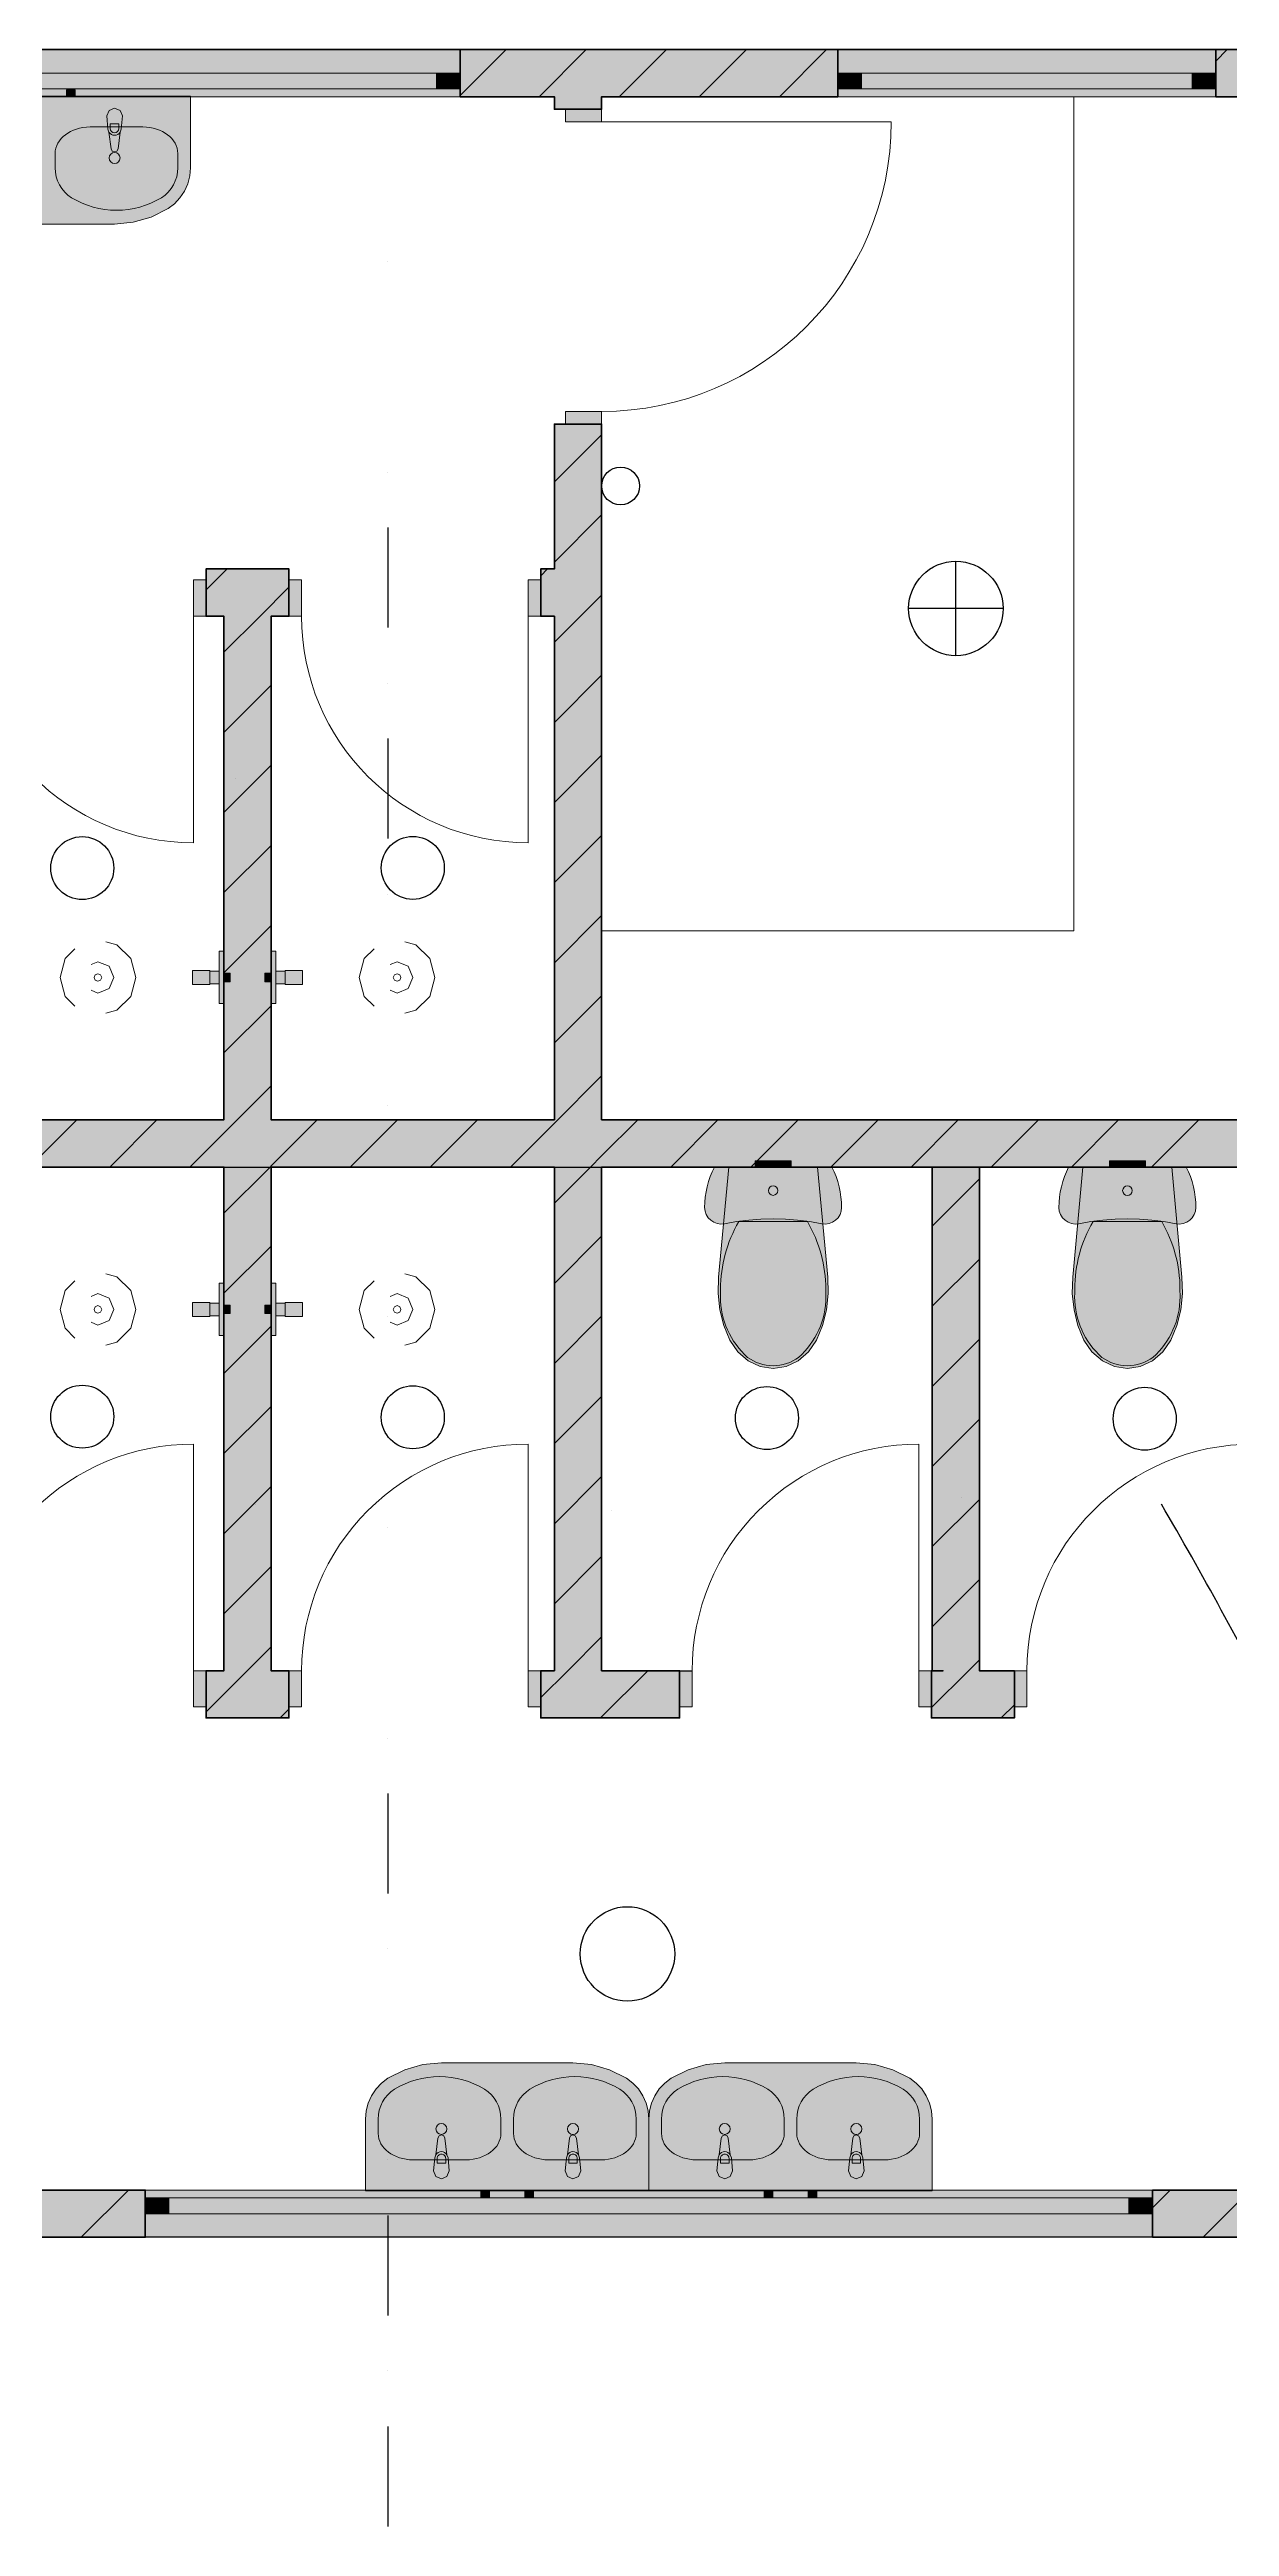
# Model space of a CAD drawing. Header units: millimetres. Extents: x 3755 to 16267, y 2747 to 10613.
# Drawn here: x 8299 to 12046, y 2747 to 10613 of the extents above; entities that cross this region are included whole.
import ezdxf

# ---------------------------------------------------------------- set-up
doc = ezdxf.new("R2010")
doc.units = ezdxf.units.MM
doc.header["$MEASUREMENT"] = 0
for name, color, linetype in [('ACCURACY', 200, 'Continuous'), ('LIGHTS', 1, 'Continuous'), ('PDF_Marker - Section', 7, 'Continuous'), ('PDF_Structural - Bearing', 7, 'Continuous')]:
    doc.layers.add(name, color=color, linetype=linetype)
doc.layers.add('PDF_Geometry', color=7, linetype='Continuous', true_color=0xff6600)
doc.layers.add('PDF_Interior$-$Furniture$', color=252, linetype='Continuous', true_color=0x696969)
doc.styles.get("Standard").update_dxf_attribs({"font": 'arial.ttf'})

msp = doc.modelspace()

# ---------------------------------------------------------------- hatches: boundary and pattern name
at = {"layer": 'PDF_Interior$-$Furniture$', "true_color": 0xffffff, "transparency": 33554559}
for points in [[(7847.1, 10237.4), (7849.3, 10211.7), (7855.7, 10186.7), (7866.2, 10163.2), (7880.4, 10141.8), (7898, 10123.1), (7918.4, 10107.7), (7971.6, 10080.7), (8028.9, 10064.2), (8088.2, 10058.6), (8505.9, 10058.6), (8565.1, 10064.2), (8622.4, 10080.7), (8675.6, 10107.7), (8696, 10123.1), (8713.6, 10141.8), (8727.8, 10163.2), (8738.3, 10186.7), (8744.7, 10211.7), (8746.9, 10237.4), (8746.8, 10464.9), (7847.1, 10464.9)], [(8480.9, 10402), (8484.9, 10360), (8488.1, 10350.5), (8494.8, 10297.6), (8498.4, 10290.6), (8505.9, 10287.8), (8513.3, 10290.6), (8517, 10297.6), (8523.6, 10350.5), (8526.8, 10360), (8530.8, 10402), (8523.5, 10419.6), (8505.9, 10427), (8488.2, 10419.6)], [(8853, 7583.2), (8853, 7749.2), (8838, 7749.2), (8838, 7686.2), (8808, 7686.2), (8808, 7688.2), (8753, 7688.2), (8753, 7644.2), (8808, 7644.2), (8808, 7646.2), (8838, 7646.2), (8838, 7583.2)], [(9003, 7583.2), (9017.9, 7583.2), (9017.9, 7646.2), (9047.9, 7646.2), (9047.9, 7644.2), (9102.9, 7644.2), (9102.9, 7688.2), (9047.9, 7688.2), (9047.9, 7686.2), (9017.9, 7686.2), (9017.9, 7749.2), (9003, 7749.2)], [(10410.5, 7064.1), (10403.4, 7049.1), (10397.2, 7033.6), (10391.9, 7017.8), (10387.5, 7001.7), (10384.1, 6985.4), (10381.7, 6968.9), (10380.2, 6952.3), (10379.7, 6935.7), (10381, 6924.2), (10384.8, 6913.2), (10390.9, 6903.3), (10399, 6895), (10408.8, 6888.7), (10419.7, 6884.7), (10431.2, 6883.2), (10442.7, 6884.2), (10481, 6891), (10519.6, 6895.9), (10558.4, 6898.8), (10597.2, 6899.8), (10636.1, 6898.8), (10674.8, 6895.9), (10713.3, 6891), (10751.6, 6884.2), (10763.2, 6883.2), (10774.7, 6884.7), (10785.6, 6888.7), (10795.3, 6895), (10803.5, 6903.3), (10809.6, 6913.2), (10813.3, 6924.2), (10814.6, 6935.7), (10814.1, 6952.3), (10812.7, 6968.9), (10810.2, 6985.4), (10806.8, 7001.7), (10802.5, 7017.8), (10797.2, 7033.6), (10791, 7049.1), (10783.9, 7064.1)], [(10427.8, 6610.9), (10440.2, 6561.1), (10459.2, 6514.2), (10484.8, 6477), (10517.9, 6448.5), (10556.2, 6430.6), (10597.2, 6424.3), (10638.3, 6430.6), (10676.5, 6448.5), (10709.5, 6477), (10735.1, 6514.2), (10754.1, 6561.1), (10766.6, 6610.9), (10772, 6662.2), (10770.5, 6713.9), (10738.1, 7064.1), (10456.3, 7064.1), (10423.9, 6713.9), (10422.3, 6662.2)], [(11535.5, 7064.1), (11528.4, 7049.1), (11522.2, 7033.6), (11516.9, 7017.8), (11512.5, 7001.7), (11509.2, 6985.4), (11506.7, 6968.9), (11505.2, 6952.3), (11504.8, 6935.7), (11506, 6924.2), (11509.8, 6913.2), (11515.9, 6903.3), (11524.1, 6895), (11533.8, 6888.7), (11544.7, 6884.7), (11556.1, 6883.2), (11567.7, 6884.2), (11605.9, 6891), (11644.5, 6895.9), (11683.3, 6898.8), (11722.2, 6899.8), (11761, 6898.8), (11799.8, 6895.9), (11838.3, 6891), (11876.6, 6884.2), (11888.1, 6883.2), (11899.6, 6884.7), (11910.5, 6888.7), (11920.3, 6895), (11928.4, 6903.3), (11934.5, 6913.2), (11938.3, 6924.2), (11939.6, 6935.7), (11939.1, 6952.3), (11937.6, 6968.9), (11935.2, 6985.4), (11931.8, 7001.7), (11927.4, 7017.8), (11922.1, 7033.6), (11915.9, 7049.1), (11908.8, 7064.1)], [(11552.7, 6610.9), (11565.1, 6561.1), (11584.2, 6514.2), (11609.8, 6477), (11642.8, 6448.5), (11681.1, 6430.6), (11722.2, 6424.3), (11763.2, 6430.6), (11801.5, 6448.5), (11834.6, 6477), (11860.1, 6514.2), (11879.1, 6561.1), (11891.5, 6610.9), (11897, 6662.2), (11895.4, 6713.9), (11863, 7064.1), (11581.2, 7064.1), (11548.8, 6713.9), (11547.2, 6662.2)], [(8853, 6695), (8838, 6695), (8838, 6632), (8808, 6632), (8808, 6634), (8753, 6634), (8753, 6590), (8808, 6590), (8808, 6592), (8838, 6592), (8838, 6529), (8853, 6529)], [(9003, 6695), (9003, 6529), (9017.9, 6529), (9017.9, 6592), (9047.9, 6592), (9047.9, 6590), (9102.9, 6590), (9102.9, 6634), (9047.9, 6634), (9047.9, 6632), (9017.9, 6632), (9017.9, 6695)], [(9302.9, 4040.8), (9302.9, 3813.3), (10202.5, 3813.3), (10202.5, 4040.8), (10200.4, 4066.5), (10194, 4091.5), (10183.5, 4115), (10169.3, 4136.4), (10151.7, 4155.1), (10131.3, 4170.6), (10078, 4197.5), (10020.9, 4214.1), (9961.6, 4219.6), (9543.8, 4219.6), (9484.6, 4214.1), (9427.3, 4197.5), (9374.1, 4170.6), (9353.7, 4155.1), (9336.1, 4136.4), (9321.9, 4115), (9311.4, 4091.5), (9305, 4066.5)], [(10202.5, 4040.8), (10202.5, 3813.3), (11102.2, 3813.3), (11102.2, 4040.8), (11100.1, 4066.5), (11093.7, 4091.5), (11083.2, 4115), (11069, 4136.4), (11051.4, 4155.1), (11031, 4170.6), (10977.7, 4197.5), (10920.6, 4214.1), (10861.3, 4219.6), (10443.5, 4219.6), (10384.2, 4214.1), (10327.1, 4197.5), (10273.8, 4170.6), (10253.4, 4155.1), (10235.8, 4136.4), (10221.6, 4115), (10211.1, 4091.5), (10204.7, 4066.5)], [(9518.8, 3876.3), (9526.1, 3858.6), (9543.8, 3851.3), (9561.5, 3858.6), (9568.8, 3876.3), (9564.8, 3918.2), (9561.5, 3927.7), (9554.9, 3980.6), (9551.2, 3987.6), (9543.8, 3990.4), (9536.4, 3987.6), (9532.7, 3980.6), (9526.1, 3927.7), (9522.8, 3918.2)], [(9936.6, 3876.3), (9943.9, 3858.6), (9961.6, 3851.3), (9979.2, 3858.6), (9986.6, 3876.3), (9982.6, 3918.2), (9979.3, 3927.7), (9972.7, 3980.6), (9969, 3987.6), (9961.6, 3990.4), (9954.2, 3987.6), (9950.5, 3980.6), (9943.8, 3927.7), (9940.6, 3918.2)], [(10418.5, 3876.3), (10425.8, 3858.6), (10443.5, 3851.3), (10461.2, 3858.6), (10468.5, 3876.3), (10464.5, 3918.2), (10461.2, 3927.7), (10454.6, 3980.6), (10450.9, 3987.6), (10443.5, 3990.4), (10436.1, 3987.6), (10432.4, 3980.6), (10425.8, 3927.7), (10422.5, 3918.2)], [(10836.3, 3876.3), (10843.6, 3858.6), (10861.3, 3851.3), (10878.9, 3858.6), (10886.3, 3876.3), (10882.3, 3918.2), (10879, 3927.7), (10872.4, 3980.6), (10868.7, 3987.6), (10861.3, 3990.4), (10853.9, 3987.6), (10850.2, 3980.6), (10843.5, 3927.7), (10840.3, 3918.2)]]:
    msp.add_hatch(color=7, dxfattribs=at).paths.add_polyline_path(points)

# ---------------------------------------------------------------- linework, layer by layer
at = {"lineweight": 13}
msp.add_lwpolyline([(10052.6, 7813.9), (11552, 7813.9), (11552, 10463)], dxfattribs=at)
at = {"layer": 'ACCURACY', "color": 240, "true_color": 0xed1f24}
for p, q in [((11177.6, 8688), (11177.6, 8988)), ((10052.6, 7214.1), (11177.6, 7214.1)), ((10300.1, 5464.7), (10340.1, 5464.7))]:
    msp.add_line(p, q, dxfattribs=at)
at = {"layer": 'LIGHTS', "color": 240, "true_color": 0xed1f24}
msp.add_line((11327.6, 8838), (11027.6, 8838), dxfattribs=at)
at = {"layer": 'LIGHTS', "color": 6}
msp.add_line((10052.6, 7214.1), (10052.6, 7214.1), dxfattribs=at)
at = {"layer": 'LIGHTS'}
msp.add_circle((10112.9, 9226.9), 60, dxfattribs=at)
msp.add_arc((1291.5, -190.2), 12218.8, 26.77788, 30.40142, dxfattribs=at)
at = {"layer": 'PDF_Geometry', "color": 39, "lineweight": 13, "true_color": 0x563838}
for points in [[(8890.4, 8296.5), (8890.4, 8296.5)], [(8954.5, 5994), (8954.5, 5994)], [(11194.5, 6014.5), (11194.5, 6014.5)], [(10084.8, 5973.4), (10084.8, 5973.4)]]:
    msp.add_lwpolyline(points, dxfattribs=at)
at = {"layer": 'PDF_Geometry', "color": 1, "lineweight": 25}
for centre, radius in [((11177.6, 8838), 150), ((8403.3, 8013.5), 100), ((9453, 8014.1), 100), ((8403.3, 6271.4), 100), ((9453, 6269.3), 100), ((10577.6, 6267.1), 100), ((11777.1, 6264.7), 100), ((10134.6, 4565.2), 150)]:
    msp.add_circle(centre, radius, dxfattribs=at)
at = {"layer": 'PDF_Interior$-$Furniture$', "lineweight": 20}
for points in [[(7847.1, 10237.4), (7849.3, 10211.7), (7855.7, 10186.7), (7866.2, 10163.2), (7880.4, 10141.8), (7898, 10123.1), (7918.4, 10107.7), (7971.6, 10080.7), (8028.9, 10064.2), (8088.2, 10058.6), (8505.9, 10058.6), (8565.1, 10064.2), (8622.4, 10080.7), (8675.6, 10107.7), (8696, 10123.1), (8713.6, 10141.8), (8727.8, 10163.2), (8738.3, 10186.7), (8744.7, 10211.7), (8746.9, 10237.4), (8746.8, 10464.9), (7847.1, 10464.9)], [(8353.5, 10464.9), (8380.5, 10464.9), (8380.5, 10484.9), (8353.5, 10484.9)], [(8480.9, 10402), (8484.9, 10360), (8488.1, 10350.5), (8494.8, 10297.6), (8498.4, 10290.6), (8505.9, 10287.8), (8513.3, 10290.6), (8517, 10297.6), (8523.6, 10350.5), (8526.8, 10360), (8530.8, 10402), (8523.5, 10419.6), (8505.9, 10427), (8488.2, 10419.6)], [(8853, 7583.2), (8838, 7583.2), (8838, 7646.2), (8808, 7646.2), (8808, 7644.2), (8753, 7644.2), (8753, 7688.2), (8808, 7688.2), (8808, 7686.2), (8838, 7686.2), (8838, 7749.2), (8853, 7749.2)], [(9003, 7583.2), (9017.9, 7583.2), (9017.9, 7646.2), (9047.9, 7646.2), (9047.9, 7644.2), (9102.9, 7644.2), (9102.9, 7688.2), (9047.9, 7688.2), (9047.9, 7686.2), (9017.9, 7686.2), (9017.9, 7749.2), (9003, 7749.2)], [(8465.1, 7666.2), (8461.6, 7657.7), (8453.1, 7654.2), (8444.7, 7657.7), (8441.1, 7666.2), (8444.7, 7674.7), (8453.1, 7678.2), (8461.6, 7674.7)], [(8853, 7652.7), (8853, 7679.7), (8873, 7679.7), (8873, 7652.7)], [(8853, 7652.7), (8853, 7679.7), (8873, 7679.7), (8873, 7652.7)], [(9003, 7652.7), (9003, 7679.7), (8983, 7679.7), (8983, 7652.7)], [(9003, 7652.7), (9003, 7679.7), (8983, 7679.7), (8983, 7652.7)], [(9414.8, 7666.2), (9411.3, 7674.7), (9402.8, 7678.2), (9394.3, 7674.7), (9390.8, 7666.2), (9394.3, 7657.7), (9402.8, 7654.2), (9411.3, 7657.7)], [(8853, 6695), (8838, 6695), (8838, 6632), (8808, 6632), (8808, 6634), (8753, 6634), (8753, 6590), (8808, 6590), (8808, 6592), (8838, 6592), (8838, 6529), (8853, 6529)], [(9003, 6695), (9017.9, 6695), (9017.9, 6632), (9047.9, 6632), (9047.9, 6634), (9102.9, 6634), (9102.9, 6590), (9047.9, 6590), (9047.9, 6592), (9017.9, 6592), (9017.9, 6529), (9003, 6529)], [(8465.1, 6612), (8461.6, 6620.5), (8453.1, 6624), (8444.7, 6620.5), (8441.1, 6612), (8444.7, 6603.5), (8453.1, 6600), (8461.6, 6603.5)], [(8853, 6625.5), (8853, 6598.5), (8873, 6598.5), (8873, 6625.5)], [(8853, 6625.5), (8853, 6598.5), (8873, 6598.5), (8873, 6625.5)], [(9003, 6625.5), (9003, 6598.5), (8983, 6598.5), (8983, 6625.5)], [(9003, 6625.5), (9003, 6598.5), (8983, 6598.5), (8983, 6625.5)], [(9414.8, 6612), (9411.3, 6603.5), (9402.8, 6600), (9394.3, 6603.5), (9390.8, 6612), (9394.3, 6620.5), (9402.8, 6624), (9411.3, 6620.5)], [(9302.9, 4040.8), (9305, 4066.5), (9311.4, 4091.5), (9321.9, 4115), (9336.1, 4136.4), (9353.7, 4155.1), (9374.1, 4170.6), (9427.3, 4197.5), (9484.6, 4214.1), (9543.8, 4219.6), (9961.6, 4219.6), (10020.9, 4214), (10078, 4197.5), (10131.3, 4170.6), (10151.7, 4155.1), (10169.3, 4136.4), (10183.5, 4115), (10194, 4091.5), (10200.4, 4066.5), (10202.5, 4040.8), (10202.5, 3813.3), (9302.9, 3813.3)], [(10202.5, 4040.8), (10204.7, 4066.5), (10211.1, 4091.5), (10221.6, 4115), (10235.8, 4136.4), (10253.4, 4155.1), (10273.8, 4170.6), (10327.1, 4197.5), (10384.2, 4214.1), (10443.5, 4219.6), (10861.3, 4219.6), (10920.6, 4214), (10977.7, 4197.5), (11031, 4170.6), (11051.4, 4155.1), (11069, 4136.4), (11083.2, 4115), (11093.7, 4091.5), (11100.1, 4066.5), (11102.2, 4040.8), (11102.2, 3813.3), (10202.5, 3813.3)], [(9518.8, 3876.3), (9522.8, 3918.2), (9526.1, 3927.7), (9532.7, 3980.6), (9536.4, 3987.6), (9543.8, 3990.4), (9551.2, 3987.6), (9554.9, 3980.6), (9561.5, 3927.7), (9564.8, 3918.2), (9568.8, 3876.3), (9561.5, 3858.6), (9543.8, 3851.3), (9526.1, 3858.6)], [(9936.6, 3876.3), (9940.6, 3918.2), (9943.8, 3927.7), (9950.5, 3980.6), (9954.2, 3987.6), (9961.6, 3990.4), (9969, 3987.6), (9972.7, 3980.6), (9979.3, 3927.7), (9982.6, 3918.2), (9986.6, 3876.3), (9979.2, 3858.6), (9961.6, 3851.3), (9943.9, 3858.6)], [(10418.5, 3876.3), (10422.5, 3918.2), (10425.8, 3927.7), (10432.4, 3980.6), (10436.1, 3987.6), (10443.5, 3990.4), (10450.9, 3987.6), (10454.6, 3980.6), (10461.2, 3927.7), (10464.5, 3918.2), (10468.5, 3876.3), (10461.2, 3858.6), (10443.5, 3851.3), (10425.8, 3858.6)], [(10836.3, 3876.3), (10840.3, 3918.2), (10843.5, 3927.7), (10850.2, 3980.6), (10853.9, 3987.6), (10861.3, 3990.4), (10868.7, 3987.6), (10872.4, 3980.6), (10879, 3927.7), (10882.3, 3918.2), (10886.3, 3876.3), (10878.9, 3858.6), (10861.3, 3851.3), (10843.6, 3858.6)], [(9669.2, 3813.3), (9696.2, 3813.3), (9696.2, 3793.3), (9669.2, 3793.3)], [(9809.1, 3813.3), (9836.1, 3813.3), (9836.1, 3793.3), (9809.1, 3793.3)], [(10568.9, 3813.3), (10595.9, 3813.3), (10595.9, 3793.3), (10568.9, 3793.3)], [(10708.8, 3813.3), (10735.8, 3813.3), (10735.8, 3793.3), (10708.8, 3793.3)]]:
    msp.add_lwpolyline(points, close=True, dxfattribs=at)
for points in [[(8428, 10367), (8595.8, 10367)], [(8380.2, 7575.3), (8349.3, 7606.2), (8333.2, 7666.2), (8349.3, 7726.2), (8380.2, 7757.1)], [(8431.3, 7707.2), (8453.1, 7716.2), (8488.5, 7701.6), (8503.1, 7666.2), (8488.5, 7630.9), (8453.1, 7616.2), (8431.3, 7625.3)], [(8477.6, 7779.6), (8513.1, 7770.1), (8557, 7726.2), (8573.1, 7666.2), (8557, 7606.2), (8513.1, 7562.3), (8477.6, 7552.8)], [(9329.8, 7757.1), (9298.9, 7726.2), (9282.9, 7666.2), (9298.9, 7606.2), (9329.8, 7575.3)], [(9381, 7625.3), (9402.8, 7616.2), (9438.2, 7630.9), (9452.8, 7666.2), (9438.2, 7701.6), (9402.8, 7716.2), (9381, 7707.2)], [(9427.3, 7552.8), (9462.8, 7562.3), (9506.7, 7606.2), (9522.7, 7666.2), (9506.7, 7726.2), (9462.8, 7770.1), (9427.3, 7779.6)], [(8808, 7646.2), (8808, 7686.2)], [(8838, 7646.2), (8838, 7686.2)], [(9017.9, 7646.2), (9017.9, 7686.2)], [(9047.9, 7646.2), (9047.9, 7686.2)], [(8380.2, 6702.9), (8349.3, 6672), (8333.2, 6612), (8349.3, 6552), (8380.2, 6521.1)], [(8477.6, 6498.6), (8513.1, 6508.1), (8557, 6552), (8573.1, 6612), (8557, 6672), (8513.1, 6715.9), (8477.6, 6725.4)], [(9329.8, 6521.1), (9298.9, 6552), (9282.9, 6612), (9298.9, 6672), (9329.8, 6702.9)], [(9427.3, 6725.4), (9462.8, 6715.9), (9506.7, 6672), (9522.7, 6612), (9506.7, 6552), (9462.8, 6508.1), (9427.3, 6498.6)], [(8431.3, 6571.1), (8453.1, 6562), (8488.5, 6576.7), (8503.1, 6612), (8488.5, 6647.3), (8453.1, 6662), (8431.3, 6652.9)], [(8808, 6632), (8808, 6592)], [(8838, 6632), (8838, 6592)], [(9017.9, 6632), (9017.9, 6592)], [(9047.9, 6632), (9047.9, 6592)], [(9381, 6652.9), (9402.8, 6662), (9438.2, 6647.3), (9452.8, 6612), (9438.2, 6576.7), (9402.8, 6562), (9381, 6571.1)], [(9453.9, 3911.3), (9621.8, 3911.3)], [(9883.6, 3911.3), (10051.6, 3911.3)], [(10353.6, 3911.3), (10521.5, 3911.3)], [(10783.3, 3911.3), (10951.3, 3911.3)]]:
    msp.add_lwpolyline(points, dxfattribs=at)
for points in [[(8488.1, 10350.5, 0.255112), (8505.9, 10340.8, 0.254925), (8523.6, 10350.5)], [(8317.1, 10282.9), (8317.1, 10237.4, 0.257577), (8369.4, 10142.2, 0.136774), (8511.9, 10102.4, 0.136783), (8654.5, 10142.2, 0.257565), (8706.7, 10237.4), (8706.7, 10282.9)], [(9343, 3995.3), (9343, 4040.8, -0.258026), (9395.3, 4136, -0.136975), (9537.8, 4175.8, -0.137021), (9680.4, 4136, -0.258458), (9732.7, 4040.8), (9732.7, 3995.3)], [(9772.8, 3995.3), (9772.8, 4040.8, -0.258345), (9825.1, 4136, -0.137021), (9967.6, 4175.8, -0.137022), (10110.1, 4136, -0.258461), (10162.4, 4040.8), (10162.4, 3995.3)], [(10242.7, 3995.3), (10242.7, 4040.8, -0.257857), (10295, 4136, -0.137022), (10437.5, 4175.8, -0.137021), (10580.1, 4136, -0.258458), (10632.4, 4040.8), (10632.4, 3995.3)], [(10672.4, 3995.3), (10672.4, 4040.8, -0.258345), (10724.8, 4136, -0.137021), (10867.3, 4175.8, -0.137022), (11009.8, 4136, -0.258461), (11062.1, 4040.8), (11062.1, 3995.3)], [(9561.5, 3927.7, 0.259497), (9543.8, 3937.4, 0.257703), (9526.1, 3927.7)], [(9979.3, 3927.7, 0.255922), (9961.6, 3937.4, 0.256601), (9943.8, 3927.7)], [(10461.2, 3927.7, 0.259497), (10443.5, 3937.4, 0.257703), (10425.8, 3927.7)], [(10879, 3927.7, 0.255922), (10861.3, 3937.4, 0.256601), (10843.5, 3927.7)]]:
    msp.add_lwpolyline(points, format="xyb", dxfattribs=at)
for points in [[(8492.3, 10362.2), (8492.3, 10377.1), (8519.4, 10377.1), (8519.4, 10362.2, -0.414156), (8505.9, 10348.6, -0.414165)], [(9543.8, 3929.6, 0.416373), (9530.2, 3916), (9530.2, 3901.2), (9557.4, 3901.2), (9557.4, 3916, 0.416365)], [(9961.6, 3929.6, 0.416365), (9948, 3916), (9948, 3901.2), (9975.2, 3901.2), (9975.2, 3916, 0.416373)], [(10443.5, 3929.6, 0.416373), (10429.9, 3916), (10429.9, 3901.2), (10457.1, 3901.2), (10457.1, 3916, 0.416365)], [(10861.3, 3929.6, 0.416365), (10847.7, 3916), (10847.7, 3901.2), (10874.9, 3901.2), (10874.9, 3916, 0.416373)]]:
    msp.add_lwpolyline(points, format="xyb", close=True, dxfattribs=at)
at = {"layer": 'PDF_Interior$-$Furniture$', "color": 253, "lineweight": 13, "true_color": 0x999999}
for points in [[(10581.2, 7084.1), (10556.9, 7084.1), (10540.2, 7084.1), (10540.2, 7064.1), (10556.9, 7064.1), (10581.2, 7064.1)], [(10613.2, 7064.1), (10613.2, 7084.1)], [(11706.2, 7084.1), (11681.9, 7084.1), (11665.2, 7084.1), (11665.2, 7064.1), (11681.9, 7064.1), (11706.2, 7064.1)], [(11738.2, 7064.1), (11738.2, 7084.1)]]:
    msp.add_lwpolyline(points, dxfattribs=at)
for points in [[(10608.5, 7084.1), (10597.2, 7084.1), (10585.9, 7084.1), (10581.2, 7084.1), (10581.2, 7064.1), (10585.9, 7064.1), (10597.2, 7064.1), (10608.5, 7064.1), (10613.2, 7064.1), (10637.5, 7064.1), (10654.2, 7064.1), (10654.2, 7084.1), (10637.5, 7084.1), (10613.2, 7084.1)], [(11733.5, 7084.1), (11722.2, 7084.1), (11710.8, 7084.1), (11706.2, 7084.1), (11706.2, 7064.1), (11710.8, 7064.1), (11722.2, 7064.1), (11733.5, 7064.1), (11738.2, 7064.1), (11762.5, 7064.1), (11779.2, 7064.1), (11779.2, 7084.1), (11762.5, 7084.1), (11738.2, 7084.1)], [(10410.5, 7064.1), (10403.4, 7049.1), (10397.2, 7033.6), (10391.9, 7017.8), (10387.5, 7001.7), (10384.1, 6985.4), (10381.7, 6968.9), (10380.2, 6952.3), (10379.7, 6935.7), (10381, 6924.2), (10384.8, 6913.2), (10390.9, 6903.3), (10399, 6895), (10408.8, 6888.7), (10419.7, 6884.7), (10431.2, 6883.2), (10442.7, 6884.2), (10481, 6891), (10519.6, 6895.9), (10558.4, 6898.8), (10597.2, 6899.8), (10636.1, 6898.8), (10674.8, 6895.9), (10713.3, 6891), (10751.6, 6884.2), (10763.2, 6883.2), (10774.7, 6884.7), (10785.6, 6888.7), (10795.3, 6895), (10803.5, 6903.3), (10809.6, 6913.2), (10813.3, 6924.2), (10814.6, 6935.7), (10814.1, 6952.3), (10812.7, 6968.9), (10810.2, 6985.4), (10806.8, 7001.7), (10802.5, 7017.8), (10797.2, 7033.6), (10791, 7049.1), (10783.9, 7064.1)], [(10427.8, 6610.9), (10440.2, 6561.1), (10459.2, 6514.2), (10484.8, 6477), (10517.9, 6448.5), (10556.2, 6430.6), (10597.2, 6424.3), (10638.3, 6430.6), (10676.5, 6448.5), (10709.5, 6477), (10735.1, 6514.2), (10754.1, 6561.1), (10766.6, 6610.9), (10772, 6662.2), (10770.5, 6713.9), (10738.1, 7064.1), (10456.3, 7064.1), (10423.9, 6713.9), (10422.3, 6662.2)], [(11535.5, 7064.1), (11528.4, 7049.1), (11522.2, 7033.6), (11516.9, 7017.8), (11512.5, 7001.7), (11509.2, 6985.4), (11506.7, 6968.9), (11505.2, 6952.3), (11504.8, 6935.7), (11506, 6924.2), (11509.8, 6913.2), (11515.9, 6903.3), (11524.1, 6895), (11533.8, 6888.7), (11544.7, 6884.7), (11556.1, 6883.2), (11567.7, 6884.2), (11605.9, 6891), (11644.5, 6895.9), (11683.3, 6898.8), (11722.2, 6899.8), (11761, 6898.8), (11799.8, 6895.9), (11838.3, 6891), (11876.6, 6884.2), (11888.1, 6883.2), (11899.6, 6884.7), (11910.5, 6888.7), (11920.3, 6895), (11928.4, 6903.3), (11934.5, 6913.2), (11938.3, 6924.2), (11939.6, 6935.7), (11939.1, 6952.3), (11937.6, 6968.9), (11935.2, 6985.4), (11931.8, 7001.7), (11927.4, 7017.8), (11922.1, 7033.6), (11915.9, 7049.1), (11908.8, 7064.1)], [(11552.7, 6610.9), (11565.1, 6561.1), (11584.2, 6514.2), (11609.8, 6477), (11642.8, 6448.5), (11681.1, 6430.6), (11722.2, 6424.3), (11763.2, 6430.6), (11801.5, 6448.5), (11834.6, 6477), (11860.1, 6514.2), (11879.1, 6561.1), (11891.5, 6610.9), (11897, 6662.2), (11895.4, 6713.9), (11863, 7064.1), (11581.2, 7064.1), (11548.8, 6713.9), (11547.2, 6662.2)]]:
    msp.add_lwpolyline(points, close=True, dxfattribs=at)
for points in [[(10764.3, 6676.3, 0.132992), (10706.1, 6891.1), (10597.2, 6891.1), (10488.3, 6891.1, 0.132995), (10430.1, 6676.3, 0.007454), (10430.2, 6666.3)], [(10430.2, 6666.3, 0.015705), (10429.8, 6652, 0.214539), (10516.2, 6459.8, 0.158001), (10597.2, 6433, 0.1581), (10678.2, 6459.8, 0.214213), (10764.6, 6652, 0.010477), (10764.2, 6666.3)]]:
    msp.add_lwpolyline(points, format="xyb", dxfattribs=at)
msp.add_lwpolyline([(11889.5, 6652, 0.015705), (11889.1, 6666.3, 0.007454), (11889.2, 6676.3, 0.132992), (11831.1, 6891.1), (11722.2, 6891.1), (11613.2, 6891.1, 0.132992), (11555, 6676.3, 0.007462), (11555.1, 6666.3, 0.010477), (11554.7, 6652, 0.214213), (11641.1, 6459.8, 0.158102), (11722.2, 6433, 0.157999), (11803.2, 6459.8, 0.214537)], format="xyb", close=True, dxfattribs=at)
at = {"layer": 'PDF_Interior$-$Furniture$', "lineweight": 20}
for centre, radius in [((8505.9, 10268.7), 17.5), ((9543.9, 4009.6), 17.4), ((9961.6, 4009.5), 17.5), ((10443.6, 4009.6), 17.4), ((10861.3, 4009.5), 17.5)]:
    msp.add_circle(centre, radius, dxfattribs=at)
at = {"layer": 'PDF_Interior$-$Furniture$', "color": 253, "lineweight": 13, "true_color": 0x999999}
for centre in [(10597.2, 6989.2), (11722.1, 6989.1)]:
    msp.add_circle(centre, 15, dxfattribs=at)
at = {"layer": 'PDF_Interior$-$Furniture$', "lineweight": 20}
for points in [[(8317.1, 10282.9), (8317.1, 10329.3), (8366.7, 10367), (8427.9, 10367)], [(8595.8, 10367), (8657.1, 10367), (8706.7, 10329.3), (8706.7, 10282.9)], [(8595.8, 10367), (8657.1, 10367), (8706.7, 10329.3), (8706.7, 10282.9)], [(9453.9, 3911.3), (9392.7, 3911.3), (9343, 3948.9), (9343, 3995.3)], [(9732.7, 3995.3), (9732.7, 3948.9), (9683, 3911.3), (9621.8, 3911.3)], [(9883.6, 3911.3), (9822.4, 3911.3), (9772.8, 3948.9), (9772.8, 3995.3)], [(10162.4, 3995.3), (10162.4, 3948.9), (10112.7, 3911.3), (10051.6, 3911.3)], [(10353.6, 3911.3), (10292.4, 3911.3), (10242.7, 3948.9), (10242.7, 3995.3)], [(10632.4, 3995.3), (10632.4, 3948.9), (10582.7, 3911.3), (10521.5, 3911.3)], [(10783.3, 3911.3), (10722.1, 3911.3), (10672.4, 3948.9), (10672.4, 3995.3)], [(11062.1, 3995.3), (11062.1, 3948.9), (11012.4, 3911.3), (10951.3, 3911.3)]]:
    msp.add_open_spline(points, degree=3, dxfattribs=at)
at = {"layer": 'PDF_Interior$-$Furniture$', "color": 253, "lineweight": 13, "true_color": 0x999999}
msp.add_open_spline([(10764.3, 6676.3), (10764.3, 6673), (10764.2, 6669.6), (10764.2, 6666.3)], degree=3, dxfattribs=at)
at = {"layer": 'PDF_Interior$-$Furniture$', "color": 7, "lineweight": 0, "true_color": 0xffffff, "transparency": 33554559}
for points in [[(8353.5, 10464.9), (8380.5, 10464.9), (8353.5, 10484.9), (8380.5, 10484.9)], [(8853, 7652.7), (8873, 7652.7), (8853, 7679.7), (8873, 7679.7)], [(8853, 7652.7), (8873, 7652.7), (8853, 7679.7), (8873, 7679.7)], [(9003, 7652.7), (9003, 7679.7), (8983, 7652.7), (8983, 7679.7)], [(9003, 7652.7), (9003, 7679.7), (8983, 7652.7), (8983, 7679.7)], [(10540.2, 7064.1), (10556.9, 7064.1), (10540.2, 7084.1), (10556.9, 7084.1)], [(10556.9, 7064.1), (10581.2, 7064.1), (10556.9, 7084.1), (10581.2, 7084.1)], [(10581.2, 7064.1), (10585.9, 7064.1), (10581.2, 7084.1), (10585.9, 7084.1)], [(10585.9, 7064.1), (10597.2, 7064.1), (10585.9, 7084.1), (10597.2, 7084.1)], [(10597.2, 7064.1), (10608.5, 7064.1), (10597.2, 7084.1), (10608.5, 7084.1)], [(10608.5, 7064.1), (10613.2, 7064.1), (10608.5, 7084.1), (10613.2, 7084.1)], [(10613.2, 7084.1), (10613.2, 7064.1), (10637.5, 7084.1), (10637.5, 7064.1)], [(10637.5, 7064.1), (10654.2, 7064.1), (10637.5, 7084.1), (10654.2, 7084.1)], [(11665.2, 7064.1), (11681.9, 7064.1), (11665.2, 7084.1), (11681.9, 7084.1)], [(11681.9, 7064.1), (11706.2, 7064.1), (11681.9, 7084.1), (11706.2, 7084.1)], [(11706.2, 7064.1), (11710.8, 7064.1), (11706.2, 7084.1), (11710.8, 7084.1)], [(11710.8, 7064.1), (11722.2, 7064.1), (11710.8, 7084.1), (11722.2, 7084.1)], [(11722.2, 7064.1), (11733.5, 7064.1), (11722.2, 7084.1), (11733.5, 7084.1)], [(11733.5, 7064.1), (11738.2, 7064.1), (11733.5, 7084.1), (11738.2, 7084.1)], [(11738.2, 7084.1), (11738.2, 7064.1), (11762.5, 7084.1), (11762.5, 7064.1)], [(11762.5, 7064.1), (11779.2, 7064.1), (11762.5, 7084.1), (11779.2, 7084.1)], [(8853, 6625.5), (8853, 6598.5), (8873, 6625.5), (8873, 6598.5)], [(8853, 6625.5), (8853, 6598.5), (8873, 6625.5), (8873, 6598.5)], [(9003, 6625.5), (8983, 6625.5), (9003, 6598.5), (8983, 6598.5)], [(9003, 6625.5), (8983, 6625.5), (9003, 6598.5), (8983, 6598.5)], [(9669.2, 3813.3), (9669.2, 3793.3), (9696.2, 3813.3), (9696.2, 3793.3)], [(9809.1, 3813.3), (9809.1, 3793.3), (9836.1, 3813.3), (9836.1, 3793.3)], [(10568.9, 3813.3), (10568.9, 3793.3), (10595.9, 3813.3), (10595.9, 3793.3)], [(10708.8, 3813.3), (10708.8, 3793.3), (10735.8, 3813.3), (10735.8, 3793.3)]]:
    msp.add_solid(points, dxfattribs=at)
at = {"layer": 'PDF_Marker - Section', "lineweight": 25}
for points in [[(9374.1, 10611.3), (9374.1, 10611.3)], [(9374.1, 9941.3), (9374.1, 9941.3)], [(9374.1, 9271.2), (9374.1, 9271.2)], [(9374.1, 9094.9), (9374.1, 8777.5)], [(9374.1, 8601.2), (9374.1, 8601.2)], [(9374.1, 8424.9), (9374.1, 8107.5)], [(9374.1, 7931.1), (9374.1, 7931.1)], [(9374.1, 7261.1), (9374.1, 7261.1)], [(9374.1, 6591), (9374.1, 6591)], [(9374.1, 5921), (9374.1, 5921)], [(9374.1, 5250.9), (9374.1, 5250.9)], [(9374.1, 5074.6), (9374.1, 4757.2)], [(9374.1, 4580.9), (9374.1, 4580.9)], [(9374.1, 3910.9), (9374.1, 3910.9)], [(9374.1, 3734.5), (9374.1, 3417.1)], [(9374.1, 3240.8), (9374.1, 3240.8)], [(9374.1, 3064.5), (9374.1, 2747.1)]]:
    msp.add_lwpolyline(points, dxfattribs=at)
at = {"layer": 'PDF_Structural - Bearing', "lineweight": 25}
for points in [[(5554.1, 3665.3), (5554.1, 8838.5), (3754.7, 8838.5), (3754.7, 10612.9), (12451.7, 10612.9), (12451.7, 5439.7), (14251.1, 5439.7), (14251.1, 3665.3)], [(5554.1, 7064.1), (7803.4, 7064.1), (12451.7, 7064.1), (12451.7, 10612.9), (5554.1, 10612.9)]]:
    msp.add_lwpolyline(points, close=True, dxfattribs=at)
at = {"layer": 'PDF_Structural - Bearing', "color": 252, "lineweight": 18, "true_color": 0x888888}
for points in [[(6404.4, 10612.9), (9603.3, 10612.9)], [(10803.1, 10612.9), (12002.7, 10612.9)], [(6404.4, 10463), (9603.3, 10463)], [(6479.3, 10537.9), (9528.3, 10537.9)], [(9528.3, 10488), (6479.3, 10488)], [(10803.1, 10463), (12002.7, 10463)], [(10878.1, 10537.9), (11927.7, 10537.9)], [(11927.7, 10488), (10878.1, 10488)], [(11802, 3815.2), (8603.1, 3815.2)], [(8678.1, 3790.2), (11727, 3790.2)], [(11727, 3740.2), (8678.1, 3740.2)], [(11802, 3665.3), (8603.1, 3665.3)]]:
    msp.add_lwpolyline(points, dxfattribs=at)
at = {"layer": 'PDF_Structural - Bearing', "lineweight": 35}
for points in [[(10803.1, 10537.9), (10803.1, 10612.9), (9603.3, 10612.9), (9603.3, 10537.9), (9603.3, 10488), (9603.3, 10463), (9902.6, 10463), (9902.6, 10423.4), (9937.6, 10423.4), (10052.6, 10423.4), (10052.6, 10460.4)], [(9603.3, 10612.9), (9603.3, 10537.9)], [(10803.1, 10612.9), (10803.1, 10537.9), (10803.1, 10488), (10803.1, 10463), (10052.6, 10463), (10052.6, 10423.4), (10052.6, 10460.4), (10052.6, 10423.4), (9937.6, 10423.4), (9902.6, 10423.4), (9902.6, 10460.4), (9902.6, 10423.4), (9902.6, 10460.4)], [(12451.7, 7093.8), (12451.7, 10612.9), (12301.8, 10612.9), (12002.7, 10612.9), (12002.7, 10537.9)], [(12002.7, 10612.9), (12002.7, 10537.9), (12002.7, 10488)], [(9603.3, 10488), (9603.3, 10463)], [(10803.1, 10488), (10803.1, 10463)], [(12002.7, 10463), (12002.7, 10488), (12002.7, 10537.9), (12002.7, 10488), (12002.7, 10463), (12301.8, 10463), (12301.8, 7093.8)], [(10052.6, 10423.4), (9937.6, 10423.4), (9902.6, 10423.4)], [(9859.4, 8963.5), (9896.4, 8963.5), (9859.4, 8963.5), (9859.4, 8928.5), (9859.4, 8963.5), (9902.6, 8963.5), (9902.6, 9423.7), (9937.6, 9423.7), (10052.6, 9423.7), (10052.6, 9386.7)], [(9902.6, 9423.7), (9902.6, 9386.7)], [(12451.7, 5314.7), (12451.7, 7064.1), (12451.7, 7214.1), (10052.6, 7214.1), (10052.6, 9423.7), (9937.6, 9423.7), (10052.6, 9423.7), (10052.6, 9386.7), (10052.6, 9423.7)], [(8796.3, 8813.5), (8833.3, 8813.5), (8796.3, 8813.5), (8796.3, 8928.5), (8796.3, 8813.5), (8853, 8813.5), (8853, 7214.1), (7953.3, 7214.1), (7953.3, 8813.5), (7996.6, 8813.5), (7996.6, 8928.5), (7996.6, 8813.5), (7959.6, 8813.5), (7996.6, 8813.5)], [(9059.7, 8963.5), (8796.3, 8963.5), (8796.3, 8928.5), (8796.3, 8813.5), (8833.3, 8813.5)], [(8796.3, 8963.5), (8833.3, 8963.5)], [(9859.4, 8813.5), (9896.4, 8813.5), (9859.4, 8813.5), (9859.4, 8928.5), (9859.4, 8813.5), (9902.6, 8813.5), (9902.6, 7214.1), (9003, 7214.1), (9003, 8813.5), (9059.7, 8813.5), (9059.7, 8928.5), (9059.7, 8813.5), (9022.7, 8813.5), (9059.7, 8813.5)], [(9022.7, 8813.5), (9059.7, 8813.5), (9059.7, 8928.5), (9059.7, 8963.5), (9059.7, 8928.5), (9059.7, 8963.5), (9022.7, 8963.5), (9059.7, 8963.5), (9022.7, 8963.5)], [(9896.4, 8813.5), (9859.4, 8813.5), (9859.4, 8928.5), (9859.4, 8963.5), (9896.4, 8963.5)], [(7996.6, 5464.7), (7959.6, 5464.7), (7996.6, 5464.7), (7996.6, 5349.7), (7996.6, 5464.7), (7953.3, 5464.7), (7953.3, 7064.1), (8853, 7064.1), (8853, 5464.7), (8796.3, 5464.7), (8796.3, 5349.7), (8796.3, 5464.7), (8833.3, 5464.7), (8796.3, 5464.7)], [(9059.7, 5464.7), (9022.7, 5464.7), (9059.7, 5464.7), (9059.7, 5349.7), (9059.7, 5464.7), (9003, 5464.7), (9003, 7064.1), (9902.6, 7064.1), (9902.6, 5464.7), (9859.4, 5464.7), (9859.4, 5349.7), (9859.4, 5464.7), (9896.4, 5464.7), (9859.4, 5464.7)], [(10300.1, 5464.7), (10263.1, 5464.7), (10300.1, 5464.7), (10300.1, 5349.7), (10300.1, 5464.7), (10052.6, 5464.7), (10052.6, 7064.1), (11102.2, 7064.1), (11102.2, 5464.7), (11099.8, 5464.7), (11099.8, 5349.7), (11099.8, 5314.7), (11363.2, 5314.7)], [(11102.2, 7064.1), (11252.1, 7064.1)], [(11363.2, 5464.7), (11326.2, 5464.7), (11363.2, 5464.7), (11363.2, 5349.7), (11363.2, 5464.7), (11252.1, 5464.7), (11252.1, 7064.1), (12301.8, 7064.1), (12301.8, 5314.7)], [(9059.7, 5314.7), (8796.3, 5314.7), (8796.3, 5349.7), (8796.3, 5464.7), (8833.3, 5464.7)], [(9022.7, 5464.7), (9059.7, 5464.7), (9059.7, 5349.7), (9059.7, 5314.7), (9059.7, 5349.7), (9059.7, 5314.7), (9022.7, 5314.7), (9059.7, 5314.7), (9022.7, 5314.7)], [(10300.1, 5314.7), (9859.4, 5314.7), (9859.4, 5349.7), (9859.4, 5464.7), (9896.4, 5464.7)], [(10263.1, 5464.7), (10300.1, 5464.7), (10300.1, 5349.7), (10300.1, 5314.7), (10300.1, 5349.7), (10300.1, 5314.7), (10263.1, 5314.7), (10300.1, 5314.7), (10263.1, 5314.7)], [(11099.8, 5464.7), (11136.8, 5464.7), (11099.8, 5464.7), (11099.8, 5349.7), (11099.8, 5314.7), (11136.8, 5314.7), (11099.8, 5314.7), (11136.8, 5314.7)], [(11099.8, 5314.7), (11099.8, 5349.7), (11099.8, 5464.7), (11136.8, 5464.7)], [(11326.2, 5464.7), (11363.2, 5464.7), (11363.2, 5349.7), (11363.2, 5314.7), (11363.2, 5349.7), (11363.2, 5314.7), (11326.2, 5314.7), (11363.2, 5314.7), (11326.2, 5314.7)], [(8796.3, 5314.7), (8833.3, 5314.7)], [(9859.4, 5314.7), (9896.4, 5314.7)], [(7612.2, 3740.2), (7612.2, 3665.3), (8603.1, 3665.3), (8603.1, 3740.2), (8603.1, 3790.2), (8603.1, 3815.2), (7953.3, 3815.2), (7953.3, 3968), (7918.3, 3968), (7803.4, 3968), (7803.4, 3931)], [(12451.7, 3922.8), (12451.7, 3959.8), (12451.7, 3922.8), (12451.7, 3959.8), (12451.7, 3665.3), (12301.8, 3665.3), (11802, 3665.3), (11802, 3740.2)], [(12301.8, 3959.8), (12336.8, 3959.8), (12301.8, 3959.8), (12301.8, 3815.2), (11802, 3815.2), (11802, 3790.2), (11802, 3740.2), (11802, 3790.2)], [(8603.1, 3790.2), (8603.1, 3815.2)], [(11802, 3665.3), (11802, 3740.2), (11802, 3790.2), (11802, 3815.2)], [(8603.1, 3665.3), (8603.1, 3740.2)]]:
    msp.add_lwpolyline(points, dxfattribs=at)
at = {"layer": 'PDF_Structural - Bearing', "color": 253, "lineweight": 9, "true_color": 0xb0b0b0}
for points in [[(9603.3, 10467), (9749.2, 10612.9)], [(9853.7, 10463), (10003.7, 10612.9)], [(10108.1, 10463), (10258.1, 10612.9)], [(10362.7, 10463), (10512.6, 10612.9)], [(10617.2, 10463), (10767.1, 10612.9)], [(12002.7, 10576.2), (12039.4, 10612.9)], [(9902.6, 9239.6), (10052.6, 9389.5)], [(9902.6, 8985.1), (10052.6, 9135)], [(8796.3, 8896.6), (8863.2, 8963.5)], [(8853, 8698.9), (8967.7, 8813.5), (9059.7, 8905.6)], [(9859.4, 8941.9), (9881, 8963.5)], [(9902.6, 8730.6), (10052.6, 8880.6)], [(8853, 8444.4), (9003, 8594.3)], [(9902.6, 8476.1), (10052.6, 8626.1)], [(8853, 8189.9), (9003, 8339.9)], [(9902.6, 8221.7), (10052.6, 8371.6)], [(9902.6, 7967.2), (10052.6, 8117.1)], [(8853, 7935.5), (9003, 8085.4)], [(8853, 7681), (9003, 7830.9)], [(9902.6, 7712.7), (10052.6, 7862.7)], [(8853, 7426.5), (9003, 7576.5)], [(9902.6, 7458.3), (10052.6, 7608.2)], [(8745.1, 7064.1), (8853, 7172), (9003, 7322)], [(9763, 7064.1), (9902.6, 7203.8), (10052.6, 7353.7)], [(8236.2, 7064.1), (8386.1, 7214.1)], [(8490.6, 7064.1), (8640.6, 7214.1)], [(8853, 6917.6), (8999.6, 7064.1), (9003, 7067.5), (9149.5, 7214.1)], [(9254, 7064.1), (9404, 7214.1)], [(9508.5, 7064.1), (9658.5, 7214.1)], [(9902.6, 6949.3), (10017.5, 7064.1), (10052.6, 7099.3), (10167.4, 7214.1)], [(10272, 7064.1), (10421.9, 7214.1)], [(10526.4, 7064.1), (10676.3, 7214.1)], [(10780.9, 7064.1), (10930.9, 7214.1)], [(11035.3, 7064.1), (11185.3, 7214.1)], [(11289.8, 7064.1), (11439.8, 7214.1)], [(11544.2, 7064.1), (11694.2, 7214.1)], [(11798.8, 7064.1), (11948.7, 7214.1)], [(11102.2, 6876.6), (11252.1, 7026.5)], [(9902.6, 6694.8), (10052.6, 6844.8)], [(8853, 6663.1), (9003, 6813)], [(11102.2, 6622.1), (11252.1, 6772)], [(8853, 6408.6), (9003, 6558.6)], [(9902.6, 6440.4), (10052.6, 6590.3)], [(11102.2, 6367.6), (11252.1, 6517.6)], [(8853, 6154.1), (9003, 6304.1)], [(9902.6, 6185.9), (10052.6, 6335.9)], [(11102.2, 6113.1), (11252.1, 6263.1)], [(9902.6, 5931.4), (10052.6, 6081.4)], [(8853, 5899.7), (9003, 6049.6)], [(11102.2, 5858.7), (11252.1, 6008.6)], [(9902.6, 5677), (10052.6, 5826.9)], [(8853, 5645.2), (9003, 5795.1)], [(11102.2, 5604.2), (11252.1, 5754.1)], [(8796.3, 5334), (8927, 5464.7), (9003, 5540.7)], [(9859.4, 5379.3), (9944.8, 5464.7), (10052.6, 5572.4)], [(10049.4, 5314.7), (10199.3, 5464.7)], [(11099.8, 5347.3), (11217.2, 5464.7), (11252.1, 5499.7)], [(11321.7, 5314.7), (11363.2, 5356.2)], [(9031.5, 5314.7), (9059.7, 5343)], [(8399.9, 3665.3), (8549.9, 3815.2)], [(11802, 3759.2), (11858, 3815.2)], [(11962.5, 3665.3), (12112.5, 3815.2)]]:
    msp.add_lwpolyline(points, dxfattribs=at)
at = {"layer": 'PDF_Structural - Bearing', "color": 252, "lineweight": 20, "true_color": 0x888888}
for points in [[(9603.3, 10488), (9528.3, 10488), (9528.3, 10537.9), (9603.3, 10537.9)], [(10803.1, 10537.9), (10878.1, 10537.9), (10878.1, 10488), (10803.1, 10488)], [(12002.7, 10488), (11927.7, 10488), (11927.7, 10537.9), (12002.7, 10537.9)], [(8603.1, 3790.2), (8678.1, 3790.2), (8678.1, 3740.2), (8603.1, 3740.2)], [(11802, 3740.2), (11727, 3740.2), (11727, 3790.2), (11802, 3790.2)]]:
    msp.add_lwpolyline(points, dxfattribs=at)
at = {"layer": 'PDF_Structural - Bearing', "lineweight": 35}
for points in [[(9603.3, 10488), (9603.3, 10537.9)], [(10803.1, 10488), (10803.1, 10537.9)], [(9902.6, 9386.7), (9902.6, 9423.7), (9937.6, 9423.7), (9902.6, 9423.7)], [(8833.3, 8963.5), (8796.3, 8963.5), (8796.3, 8928.5), (8796.3, 8963.5)], [(8833.3, 5314.7), (8796.3, 5314.7), (8796.3, 5349.7), (8796.3, 5314.7)], [(9896.4, 5314.7), (9859.4, 5314.7), (9859.4, 5349.7), (9859.4, 5314.7)], [(8603.1, 3790.2), (8603.1, 3740.2)]]:
    msp.add_lwpolyline(points, close=True, dxfattribs=at)
at = {"layer": 'PDF_Structural - Bearing', "color": 252, "lineweight": 20, "true_color": 0x888888}
for points in [[(10052.6, 10423.4), (10052.6, 10383.4), (9937.6, 10383.4), (9937.6, 10423.4)], [(9937.6, 9423.7), (9937.6, 9463.7), (10052.6, 9463.7), (10052.6, 9423.7)], [(8796.3, 8813.5), (8756.3, 8813.5), (8756.3, 8928.5), (8796.3, 8928.5)], [(9059.7, 8928.5), (9099.7, 8928.5), (9099.7, 8813.5), (9059.7, 8813.5)], [(9859.4, 8813.5), (9819.4, 8813.5), (9819.4, 8928.5), (9859.4, 8928.5)], [(8796.3, 5464.7), (8756.3, 5464.7), (8756.3, 5349.7), (8796.3, 5349.7)], [(9059.7, 5349.7), (9099.7, 5349.7), (9099.7, 5464.7), (9059.7, 5464.7)], [(9859.4, 5464.7), (9819.4, 5464.7), (9819.4, 5349.7), (9859.4, 5349.7)], [(10300.1, 5349.7), (10340.1, 5349.7), (10340.1, 5464.7), (10300.1, 5464.7)], [(11099.8, 5464.7), (11059.8, 5464.7), (11059.8, 5349.7), (11099.8, 5349.7)], [(11363.2, 5349.7), (11403.2, 5349.7), (11403.2, 5464.7), (11363.2, 5464.7)]]:
    msp.add_lwpolyline(points, close=True, dxfattribs=at)
at = {"layer": 'PDF_Structural - Bearing', "color": 252, "lineweight": 18, "true_color": 0x888888}
for points in [[(10052.6, 10383.4), (10972.2, 10383.4, -0.414212), (10052.6, 9463.7)], [(8756.3, 8813.5), (8756.3, 8093.8, -0.414213), (8036.5, 8813.5)], [(9819.4, 8813.5), (9819.4, 8093.8, -0.414209), (9099.7, 8813.5)], [(8756.3, 5464.7), (8756.3, 6184.4, 0.414218), (8036.5, 5464.7)], [(9819.4, 5464.7), (9819.4, 6184.4, 0.414214), (9099.7, 5464.7)], [(11059.8, 5464.7), (11059.8, 6184.4, 0.414245), (10340.1, 5464.7)], [(12123, 5464.7), (12123, 6184.4, 0.414193), (11403.2, 5464.7)]]:
    msp.add_lwpolyline(points, format="xyb", dxfattribs=at)
at = {"layer": 'PDF_Structural - Bearing', "color": 7, "lineweight": 0, "true_color": 0xffffff, "transparency": 33554559}
for points in [[(9603.3, 10612.9), (9603.3, 10463), (6404.4, 10612.9), (6404.4, 10463)], [(9603.3, 10612.9), (10803.1, 10612.9), (9603.3, 10463), (10803.1, 10463)], [(12002.7, 10612.9), (12002.7, 10463), (10803.1, 10612.9), (10803.1, 10463)], [(12002.7, 10612.9), (12301.8, 10612.9), (12002.7, 10463), (12301.8, 10463)], [(6479.3, 10537.9), (6479.3, 10488), (9528.3, 10537.9), (9528.3, 10488)], [(9603.3, 10488), (9603.3, 10537.9), (9528.3, 10488), (9528.3, 10537.9)], [(10052.6, 10463), (10052.6, 10423.4), (9902.6, 10463), (9902.6, 10423.4)], [(10803.1, 10537.9), (10803.1, 10488), (10878.1, 10537.9), (10878.1, 10488)], [(10878.1, 10537.9), (10878.1, 10488), (11927.7, 10537.9), (11927.7, 10488)], [(12002.7, 10488), (12002.7, 10537.9), (11927.7, 10488), (11927.7, 10537.9)], [(10052.6, 10423.4), (9937.6, 10423.4), (10052.6, 10383.4), (9937.6, 10383.4)], [(9937.6, 9423.7), (10052.6, 9423.7), (9937.6, 9463.7), (10052.6, 9463.7)], [(10052.6, 9423.7), (10052.6, 7064.1), (9902.6, 9423.7), (9902.6, 7064.1)], [(8796.3, 8813.5), (8796.3, 8928.5), (8756.3, 8813.5), (8756.3, 8928.5)], [(8796.3, 8813.5), (8796.3, 8963.5), (9059.7, 8813.5), (9059.7, 8963.5)], [(9059.7, 8928.5), (9059.7, 8813.5), (9099.7, 8928.5), (9099.7, 8813.5)], [(9859.4, 8813.5), (9859.4, 8928.5), (9819.4, 8813.5), (9819.4, 8928.5)], [(9859.4, 8813.5), (9859.4, 8963.5), (9902.6, 8813.5), (9902.6, 8963.5)], [(9003, 7064.1), (8853, 7064.1), (9003, 8813.5), (8853, 8813.5)], [(8853, 7064.1), (7953.3, 7064.1), (8853, 7214.1), (7953.3, 7214.1)], [(9902.6, 7064.1), (9003, 7064.1), (9902.6, 7214.1), (9003, 7214.1)], [(12451.7, 7064.1), (10052.6, 7064.1), (12451.7, 7214.1), (10052.6, 7214.1)], [(8853, 7064.1), (9003, 7064.1), (8853, 5464.7), (9003, 5464.7)], [(9902.6, 7064.1), (10052.6, 7064.1), (9902.6, 5464.7), (10052.6, 5464.7)], [(11102.2, 7064.1), (11252.1, 7064.1), (11102.2, 5464.7), (11252.1, 5464.7)], [(8796.3, 5464.7), (8756.3, 5464.7), (8796.3, 5349.7), (8756.3, 5349.7)], [(8796.3, 5464.7), (9059.7, 5464.7), (8796.3, 5314.7), (9059.7, 5314.7)], [(9059.7, 5349.7), (9099.7, 5349.7), (9059.7, 5464.7), (9099.7, 5464.7)], [(9859.4, 5464.7), (9819.4, 5464.7), (9859.4, 5349.7), (9819.4, 5349.7)], [(9859.4, 5464.7), (10300.1, 5464.7), (9859.4, 5314.7), (10300.1, 5314.7)], [(10300.1, 5349.7), (10340.1, 5349.7), (10300.1, 5464.7), (10340.1, 5464.7)], [(11099.8, 5464.7), (11059.8, 5464.7), (11099.8, 5349.7), (11059.8, 5349.7)], [(11099.8, 5464.7), (11363.2, 5464.7), (11099.8, 5314.7), (11363.2, 5314.7)], [(11363.2, 5349.7), (11403.2, 5349.7), (11363.2, 5464.7), (11403.2, 5464.7)], [(7612.2, 3665.3), (7612.2, 3815.2), (8603.1, 3665.3), (8603.1, 3815.2)], [(8603.1, 3665.3), (8603.1, 3815.2), (11802, 3665.3), (11802, 3815.2)], [(8603.1, 3790.2), (8603.1, 3740.2), (8678.1, 3790.2), (8678.1, 3740.2)], [(11727, 3740.2), (11727, 3790.2), (8678.1, 3740.2), (8678.1, 3790.2)], [(11802, 3740.2), (11802, 3790.2), (11727, 3740.2), (11727, 3790.2)], [(11802, 3815.2), (12301.8, 3815.2), (11802, 3665.3), (12301.8, 3665.3)]]:
    msp.add_solid(points, dxfattribs=at)

# ---------------------------------------------------------------- texts
at = {"layer": 'LIGHTS', "color": 240, "true_color": 0xed1f24, "char_height": 0.2, "attachment_point": 1}
for width, insert in [(731.434, (10915.3, 8512.9)), (635.832, (11083.2, 8430.8))]:
    msp.add_mtext_dynamic_manual_height_columns('4F', width=width, gutter_width=1, heights=[0], dxfattribs=dict(at, insert=insert))

doc.saveas('drawing.dxf')
